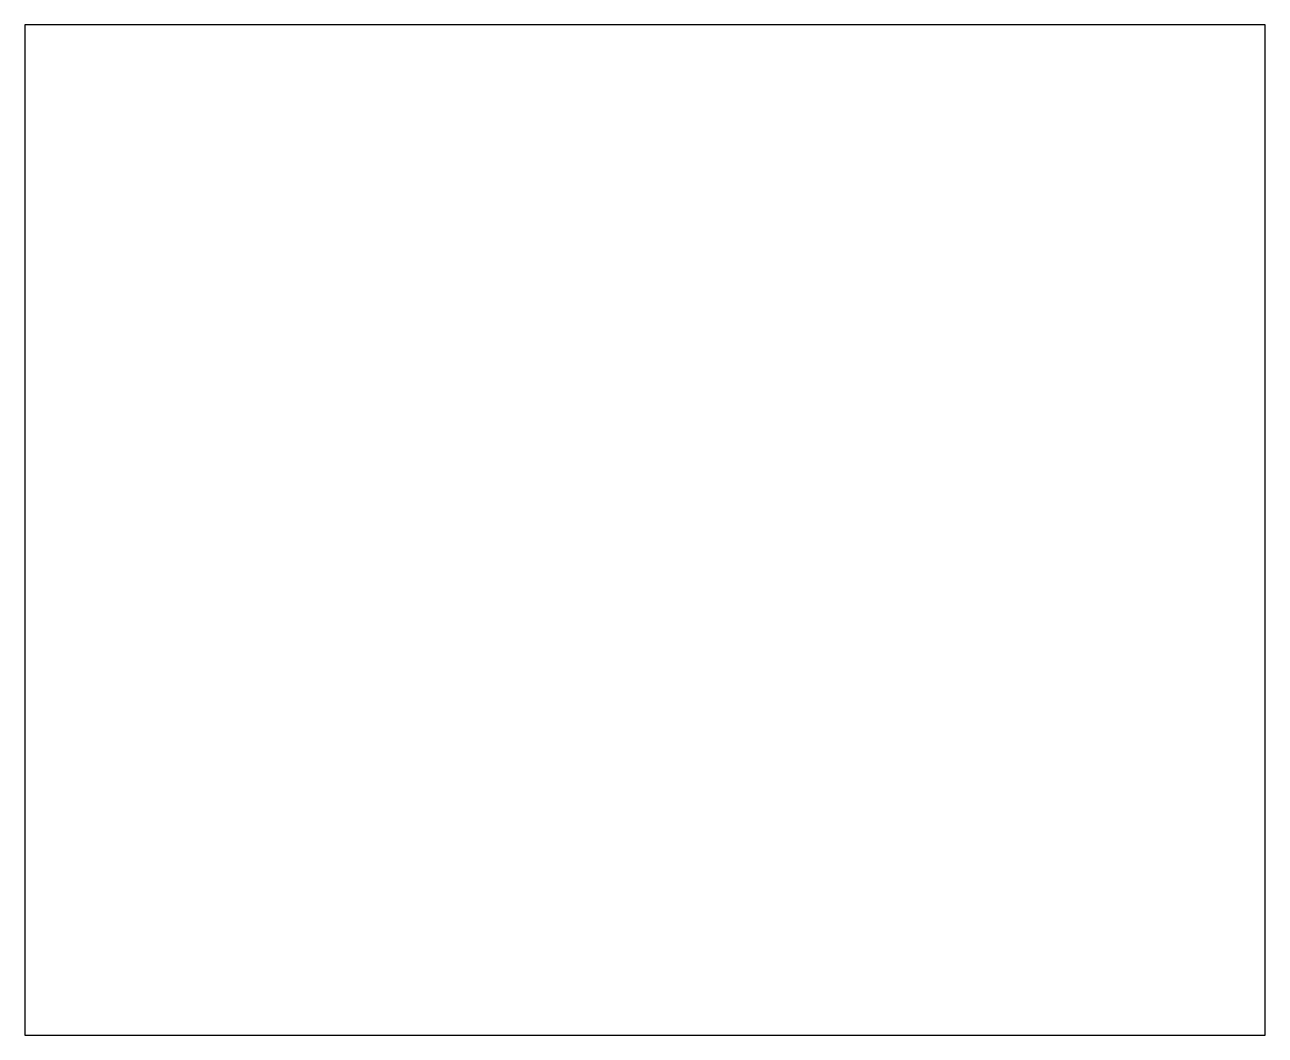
# Model space of a CAD drawing. Header units: inches. Extents: x 22.75 to 29.6, y 19.86 to 25.44.
import ezdxf

# ---------------------------------------------------------------- set-up
doc = ezdxf.new("R2010")
doc.units = ezdxf.units.IN
doc.header["$MEASUREMENT"] = 0

msp = doc.modelspace()

# ---------------------------------------------------------------- linework, layer by layer
msp.add_lwpolyline([(22.7467, 19.8551), (29.6031, 19.8551), (29.6031, 25.4391), (22.7467, 25.4391)], close=True)
msp.add_lwpolyline([(22.7467, 19.8551), (29.6031, 19.8551), (29.6031, 25.4391), (22.7467, 25.4391)], close=True)

doc.saveas('drawing.dxf')
